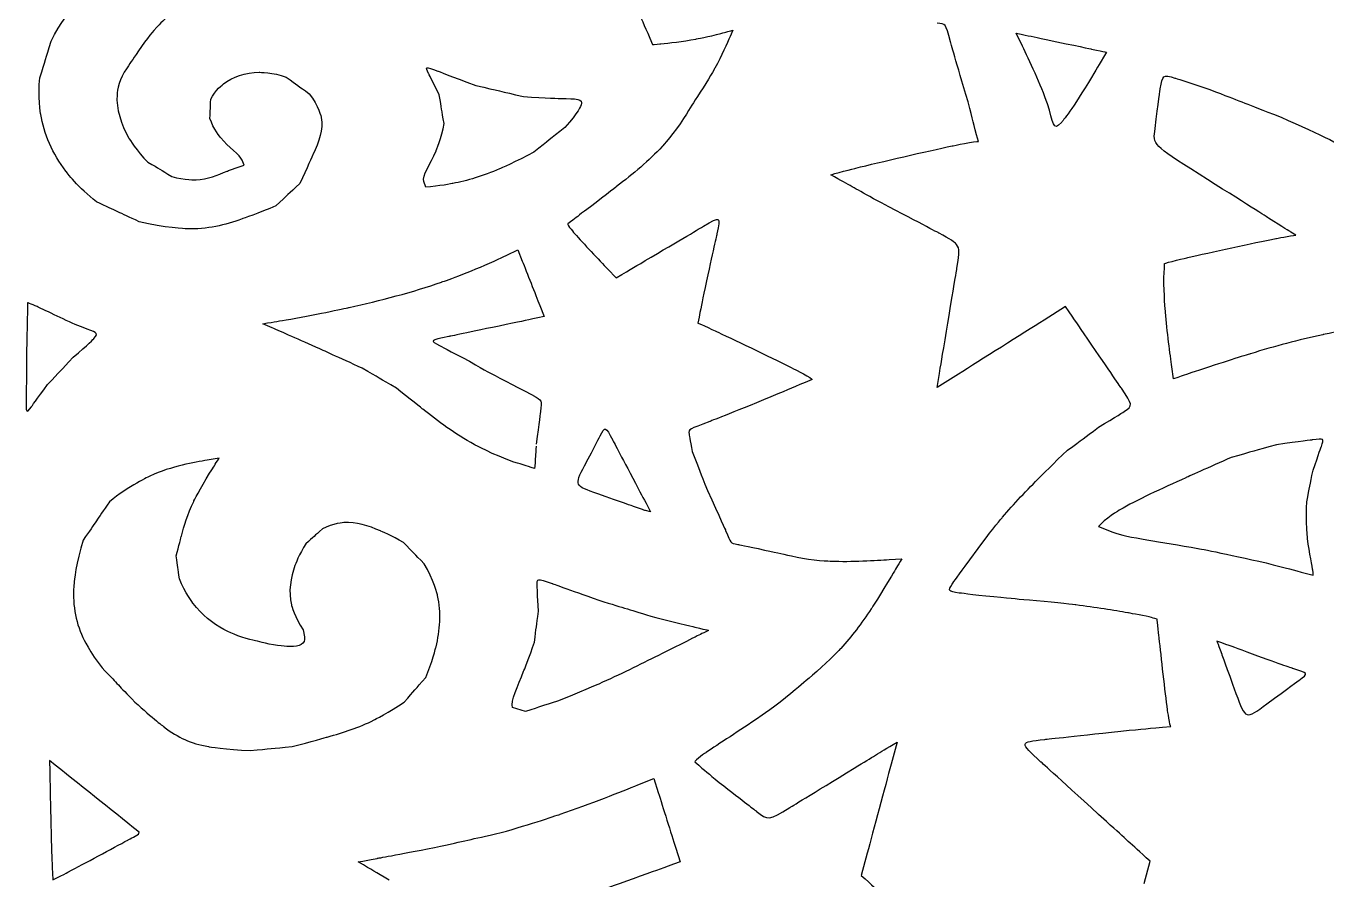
# Model space of a CAD drawing. Extents: x -124 to 557, y -142 to 357.
# Drawn here: x 91.1 to 257.3, y 104.3 to 213.5 of the extents above; entities that cross this region are included whole.
import ezdxf

# ---------------------------------------------------------------- set-up
doc = ezdxf.new("R2010")
doc.units = 0
doc.layers.add('layer_1', color=7, linetype='CONTINUOUS')

msp = doc.modelspace()

# ---------------------------------------------------------------- linework, layer by layer
at = {"layer": 'layer_1', "color": 1}
for p, q in [((181.504757, 212.910895), (181.149362, 212.099286)), ((218.534924, 210.872895), (217.72228, 212.549493)), ((229.303137, 210.111296), (229.303137, 210.111296)), ((221.734719, 203.508284), (221.734719, 203.508284)), ((119.033191, 195.658324), (118.778851, 196.318335)), ((142.252295, 192.864851), (141.997956, 193.576045)), ((253.486099, 186.737225), (252.849014, 187.104157)), ((154.036308, 184.839057), (154.594741, 183.416669)), ((165.527297, 182.377576), (166.592733, 181.261745)), ((156.829781, 177.728144), (157.388864, 176.305884)), ((224.055956, 177.591452), (221.316897, 175.866784)), ((98.433255, 174.897359), (98.433282, 174.897359)), ((122.595111, 174.883625), (121.427063, 175.391534)), ((237.836181, 168.359264), (237.633015, 169.883101)), ((210.361341, 168.969136), (207.622282, 167.244595)), ((115.831967, 158.211297), (114.308001, 157.956957)), ((170.991231, 151.354201), (170.33057, 151.506184)), ((228.262221, 149.463688), (230.091032, 148.752622)), ((211.220498, 144.419892), (213.452425, 147.463172)), ((201.48832, 145.250326), (203.11141, 145.351776)), ((126.600052, 136.268677), (126.752163, 135.354327)), ((178.388237, 136.195346), (178.388237, 136.195346)), ((243.401089, 134.83359), (243.401089, 134.83359)), ((155.02323, 125.833592), (153.347281, 126.34162)), ((202.502701, 121.919013), (201.741487, 119.078505)), ((169.379678, 116.446958), (171.411425, 117.25973)), ((171.411425, 117.25973), (171.411425, 117.25973)), ((171.411425, 117.25973), (171.969858, 115.481553)), ((105.517889, 110.121999), (105.610403, 110.399146)), ((174.204889, 108.370768), (174.763972, 106.593232)), ((133.621692, 106.593232), (133.621692, 106.593232)), ((198.698216, 107.717267), (197.937652, 104.876759)), ((234.095606, 103.843296), (234.85617, 106.683796))]:
    msp.add_line(p, q, dxfattribs=at)
for points in [[(112.125572, 216.331436), (110.195275, 215.569838), (108.874593, 214.452313), (107.705895, 213.131512)], [(94.347502, 211.506087), (95.465027, 213.944284), (97.090443, 215.671416), (97.090443, 215.671416)], [(169.12901, 215.954304), (170.193796, 213.519605), (170.193796, 213.519605), (171.25936, 211.084905)], [(107.705895, 213.131512), (107.705895, 213.131512), (106.537975, 211.810831), (105.522037, 210.286984)], [(179.982989, 212.505086), (180.743552, 212.707986), (180.743552, 212.707986), (181.504757, 212.910895)], [(209.346822, 211.421347), (208.636791, 213.907101), (208.738251, 213.704192), (207.622282, 213.805651)], [(92.925115, 206.83285), (93.636308, 209.169469), (93.636308, 209.169469), (94.347502, 211.506087)], [(171.25936, 211.084905), (171.36081, 211.084905), (172.324136, 211.186355), (172.324136, 211.186355)], [(172.324136, 211.186355), (173.28825, 211.287805), (175.113599, 211.490705), (176.787085, 211.794927)], [(176.787085, 211.794927), (176.787085, 211.794927), (178.461358, 212.099286), (179.982989, 212.505086)], [(181.149362, 212.099286), (180.794607, 211.287805), (180.084448, 209.664587), (179.221784, 208.091901)], [(211.57875, 203.763145), (210.056982, 208.936253), (209.346822, 211.421347), (209.346822, 211.421347)], [(217.72228, 212.549493), (219.65244, 212.143043), (219.65244, 212.143043), (221.582865, 211.736584)], [(221.582865, 211.736584), (225.442543, 210.923812), (227.372968, 210.517362), (227.372968, 210.517362)], [(105.522037, 210.286984), (104.607678, 208.915129), (104.607678, 208.915129), (103.693327, 207.543915)], [(221.734719, 203.508284), (220.972599, 205.844774), (219.347696, 209.196809), (218.534924, 210.872895)], [(229.303137, 210.111296), (228.135217, 208.180871), (228.135217, 208.180871), (226.966518, 206.250574)], [(227.372968, 210.517362), (229.303137, 210.111296), (229.303137, 210.111296), (229.303137, 210.111296)], [(142.607443, 207.391154), (142.150717, 208.305514), (142.150717, 208.305514), (143.776142, 207.696026)], [(179.221784, 208.091901), (179.221784, 208.091901), (178.359908, 206.519728), (177.345389, 204.998738)], [(93.02683, 202.160262), (93.02683, 202.160262), (92.620371, 204.598468), (92.925115, 206.83285)], [(103.693327, 207.543915), (102.880546, 206.325462), (102.778968, 204.648864), (102.778968, 204.648864)], [(116.3917, 206.070482), (117.509216, 206.934437), (119.236347, 207.543915), (120.96335, 207.543915)], [(120.96335, 207.543915), (120.96335, 207.543915), (122.690482, 207.543915), (124.416844, 206.934437)], [(124.416844, 206.934437), (125.889627, 205.867317), (125.889627, 205.867317), (127.363069, 204.800975)], [(143.979298, 204.648864), (143.065076, 206.476932), (142.607443, 207.391154), (142.607443, 207.391154)], [(143.776142, 207.696026), (143.776142, 207.696026), (145.401695, 207.08642), (148.651886, 205.867967)], [(226.966518, 206.250574), (224.629771, 202.390768), (223.512384, 201.120619), (223.512384, 201.120619)], [(236.160223, 205.438709), (236.413912, 207.165456), (236.5155, 207.267162), (238.039466, 206.809786)], [(238.039466, 206.809786), (238.039466, 206.809786), (239.563441, 206.35294), (242.508897, 205.336993)], [(102.778968, 204.648864), (102.67739, 202.972915), (103.287006, 200.839453), (104.302806, 199.112459)], [(114.766275, 204.090431), (115.274184, 205.207297), (116.3917, 206.070482), (116.3917, 206.070482)], [(127.363069, 204.800975), (128.582172, 203.277787), (128.886916, 201.753812), (128.886916, 201.753812)], [(144.588914, 200.991573), (144.28417, 202.820282), (144.28417, 202.820282), (143.979298, 204.648864)], [(148.651886, 205.867967), (151.699698, 205.156901), (151.699698, 205.156901), (154.747511, 204.445707)], [(154.747511, 204.445707), (157.59203, 204.242542), (159.522327, 204.191368), (159.522327, 204.191368)], [(177.345389, 204.998738), (176.279825, 203.324593), (176.279825, 203.324593), (175.215049, 201.651108)], [(235.499562, 200.359021), (235.906012, 203.711449), (236.160223, 205.438709), (236.160223, 205.438709)], [(242.508897, 205.336993), (246.57251, 203.76211), (246.57251, 203.76211), (250.636132, 202.187474)], [(114.664697, 201.652234), (114.715055, 202.871337), (114.715055, 202.871337), (114.766275, 204.090431)], [(159.522327, 204.191368), (161.452624, 204.141009), (162.467911, 204.242551), (162.111985, 203.328192)], [(162.111985, 203.328192), (162.111985, 203.328192), (161.756717, 202.413832), (160.030355, 200.483535)], [(212.89749, 198.690846), (212.238505, 201.226995), (212.238505, 201.226995), (211.57875, 203.763145)], [(223.512384, 201.120619), (222.394868, 199.850855), (222.496574, 201.171528), (221.734719, 203.508284)], [(96.226616, 194.896726), (94.550668, 197.081225), (93.433152, 199.721937), (93.02683, 202.160262)], [(116.035783, 199.162854), (116.035783, 199.162854), (115.071019, 200.331553), (114.664697, 201.652234)], [(128.886916, 201.753812), (129.191788, 200.229974), (128.582172, 198.706137), (127.819924, 196.978996)], [(175.215049, 201.651108), (174.099081, 199.82498), (172.475991, 198.049395), (172.475991, 198.049395)], [(250.636132, 202.187474), (255.816757, 200.054149), (259.931681, 197.869513), (259.931681, 197.869513)], [(143.572976, 197.486255), (143.572976, 197.486255), (144.28417, 199.162854), (144.588914, 200.991573)], [(160.030355, 200.483535), (158.048884, 198.908515), (158.048884, 198.908515), (156.068192, 197.334273)], [(241.114875, 194.5294), (235.194818, 198.275972), (235.194818, 198.275972), (235.499562, 200.359021)], [(104.302806, 199.112459), (104.302806, 199.112459), (105.318743, 197.385318), (106.74114, 196.065287)], [(118.778851, 196.318335), (118.525153, 196.978996), (117.001316, 197.994934), (116.035783, 199.162854)], [(172.475991, 198.049395), (170.8529, 196.27445), (168.723201, 194.550432), (166.643128, 192.927341)], [(197.225021, 195.292033), (200.318834, 196.053238), (206.405001, 197.473556), (209.549722, 198.132541)], [(209.549722, 198.132541), (209.549722, 198.132541), (212.694581, 198.792296), (212.89749, 198.690846)], [(127.819924, 196.978996), (127.819924, 196.978996), (127.058325, 195.251865), (126.143975, 193.322355)], [(141.997956, 193.576045), (141.744266, 194.28711), (142.861782, 195.810298), (143.572976, 197.486255)], [(156.068192, 197.334273), (153.833151, 196.11582), (151.699698, 195.20147), (151.699698, 195.20147)], [(100.137606, 190.985737), (97.903224, 192.71274), (96.226616, 194.896726), (96.226616, 194.896726)], [(106.74114, 196.065287), (108.264978, 195.151065), (108.264978, 195.151065), (109.788953, 194.236706)], [(112.886383, 193.77921), (114.359825, 193.83021), (115.680634, 194.439221), (116.848555, 194.895948)], [(116.848555, 194.895948), (116.848555, 194.895948), (118.017253, 195.353452), (119.033191, 195.658324)], [(151.699698, 195.20147), (149.566245, 194.28711), (147.535148, 193.677623), (145.706429, 193.321705)], [(194.029117, 194.430147), (194.130567, 194.531607), (197.225021, 195.292033), (197.225021, 195.292033)], [(249.994772, 188.910068), (249.994772, 188.910068), (247.034812, 190.783734), (241.114875, 194.5294)], [(109.788953, 194.236706), (111.413728, 193.728677), (112.886383, 193.77921), (112.886383, 193.77921)], [(126.143975, 193.322355), (124.62, 191.900087), (124.62, 191.900087), (123.096163, 190.477699)], [(145.706429, 193.321705), (145.706429, 193.321705), (143.87772, 192.966429), (142.252295, 192.864851)], [(166.643128, 192.927341), (166.643128, 192.927341), (164.563833, 191.304251), (162.535584, 189.782483)], [(199.507225, 191.386748), (196.768167, 192.908388), (196.768167, 192.908388), (194.029117, 194.430147)], [(207.876237, 186.974204), (207.876237, 186.974204), (205.086133, 188.445439), (199.507225, 191.386748)], [(105.623624, 188.445824), (102.880546, 189.71546), (102.880546, 189.71546), (100.137606, 190.985737)], [(123.096163, 190.477699), (120.96335, 189.563477), (118.778851, 188.8011), (118.778851, 188.8011)], [(162.535584, 189.782483), (161.470158, 188.971002), (161.470158, 188.971002), (160.405244, 188.159393)], [(111.616884, 187.531602), (111.616884, 187.531602), (108.873815, 187.63318), (105.623624, 188.445824)], [(118.778851, 188.8011), (116.594865, 188.039502), (114.359825, 187.430015), (111.616884, 187.531602)], [(160.405244, 188.159393), (160.303794, 188.057943), (161.318303, 186.890929), (161.318303, 186.890929)], [(171.05645, 183.899344), (175.519399, 186.536174), (177.751198, 187.855033), (177.751198, 187.855033)], [(177.751198, 187.855033), (179.982989, 189.173774), (179.982989, 189.173774), (179.475739, 186.890929)], [(252.849014, 187.104157), (252.633671, 187.240464), (251.979749, 187.654166), (249.994772, 188.910068)], [(161.318303, 186.890929), (162.332684, 185.724693), (164.462383, 183.493544), (165.527297, 182.377576)], [(179.475739, 186.890929), (179.475739, 186.890929), (178.968608, 184.608725), (177.954098, 180.044335)], [(210.158432, 182.46021), (210.665691, 185.503481), (210.665691, 185.503481), (207.876237, 186.974204)], [(239.665019, 183.851109), (242.50941, 184.511771), (248.096356, 185.730352), (250.941004, 186.288656)], [(250.941004, 186.288656), (250.941004, 186.288656), (252.798354, 186.654041), (253.486099, 186.737225)], [(150.988495, 183.416669), (152.512461, 184.127863), (152.512461, 184.127863), (154.036308, 184.839057)], [(144.284161, 180.724783), (144.284161, 180.724783), (147.941461, 181.99506), (150.988495, 183.416669)], [(154.594741, 183.416669), (155.153824, 181.99441), (156.271339, 179.150541), (156.829781, 177.728144)], [(166.592733, 181.261745), (168.82466, 182.580485), (168.82466, 182.580485), (171.05645, 183.899344)], [(236.617078, 181.159223), (236.668352, 182.12385), (236.668352, 182.12385), (236.718784, 183.089511)], [(236.718784, 183.089511), (236.820243, 183.191089), (239.665019, 183.851109), (239.665019, 183.851109)], [(208.636791, 173.330634), (209.651182, 179.417442), (210.158432, 182.46021), (210.158432, 182.46021)], [(132.448965, 177.473805), (136.360604, 178.33776), (140.626742, 179.455275), (144.284161, 180.724783)], [(177.954098, 180.044335), (177.497244, 177.761481), (177.497244, 177.761481), (177.041039, 175.479287)], [(236.820243, 176.892308), (236.820243, 176.892308), (236.617078, 179.330505), (236.617078, 181.159223)], [(91.347375, 178.071627), (91.296192, 175.684613), (91.296192, 175.684613), (91.245797, 173.297461)], [(92.769634, 177.487667), (92.769634, 177.487667), (91.398558, 178.12281), (91.347375, 178.071627)], [(98.433282, 174.897359), (96.833384, 175.532502), (94.140848, 176.852533), (92.769634, 177.487667)], [(124.982913, 176.00115), (128.537976, 176.610628), (132.448965, 177.473805), (132.448965, 177.473805)], [(157.388864, 176.305884), (154.950667, 175.797984), (154.950667, 175.797984), (152.512461, 175.289947)], [(226.896455, 173.432084), (225.476137, 175.511379), (225.476137, 175.511379), (224.055956, 177.591452)], [(237.633015, 169.883101), (237.429722, 171.407076), (237.023528, 174.454111), (236.820243, 176.892308)], [(99.829987, 173.525632), (100.541181, 174.313399), (100.033152, 174.262354), (98.433255, 174.897359)], [(121.427063, 175.391534), (123.204599, 175.696406), (123.204599, 175.696406), (124.982913, 176.00115)], [(128.689958, 172.191739), (126.09965, 173.360437), (123.76381, 174.375597), (122.595111, 174.883625)], [(152.512461, 175.289947), (147.636717, 174.274009), (145.19852, 173.766109), (145.19852, 173.766109)], [(177.041039, 175.479287), (177.142489, 175.479287), (179.627593, 174.312273), (179.627593, 174.312273)], [(221.316897, 175.866784), (218.577848, 174.142243), (213.10039, 170.693813), (210.361341, 168.969136)], [(263.43622, 175.165304), (260.083791, 174.657404), (256.934272, 173.996606), (256.934272, 173.996606)], [(91.245797, 173.297461), (91.195438, 168.573828), (91.169709, 166.211554), (91.169709, 166.211554)], [(97.188633, 171.113604), (99.118793, 172.738379), (99.829987, 173.525632), (99.829987, 173.525632)], [(145.19852, 173.766109), (142.760195, 173.258072), (142.760195, 173.258072), (144.029822, 172.597411)], [(179.627593, 174.312273), (182.113338, 173.146037), (186.982087, 170.813438), (189.365741, 169.59602)], [(207.622282, 167.244595), (208.129541, 170.287226), (208.129541, 170.287226), (208.636791, 173.330634)], [(231.181381, 167.143145), (231.181381, 167.143145), (229.736186, 169.273495), (226.896455, 173.432084)], [(256.934272, 173.996606), (253.78501, 173.336595), (250.839425, 172.524464), (247.690035, 171.559059)], [(134.125573, 169.703009), (131.280916, 171.023819), (128.689958, 172.191739), (128.689958, 172.191739)], [(144.029822, 172.597411), (144.029822, 172.597411), (145.300098, 171.9374), (147.839233, 170.617368)], [(247.690035, 171.559059), (247.690035, 171.559059), (244.540635, 170.594432), (241.188728, 169.476917)], [(93.887122, 167.608945), (95.537553, 169.360945), (95.537553, 169.360945), (97.188633, 171.113604)], [(138.494057, 167.163225), (136.309421, 168.432861), (136.309421, 168.432861), (134.125573, 169.703009)], [(147.839233, 170.617368), (150.175851, 169.245504), (150.175851, 169.245504), (152.502746, 168.04377)], [(189.365741, 169.59602), (189.365741, 169.59602), (191.750164, 168.378739), (191.648714, 168.277289)], [(152.502746, 168.04377), (154.830429, 166.841899), (155.981108, 166.228145), (155.981108, 166.228145)], [(191.648714, 168.277289), (189.011114, 167.16132), (189.011114, 167.16132), (186.373515, 166.045489)], [(241.188728, 169.476917), (239.512908, 168.917568), (239.512908, 168.917568), (237.836181, 168.359264)], [(91.169709, 166.211554), (91.144163, 163.850067), (91.144163, 163.850067), (91.829729, 164.789295)], [(91.829729, 164.789295), (91.829729, 164.789295), (92.515268, 165.729181), (93.887122, 167.608945)], [(141.896368, 164.470689), (141.896368, 164.470689), (140.017254, 165.944131), (138.494057, 167.163225)], [(155.981108, 166.228145), (157.131797, 165.61451), (157.106919, 165.589633), (156.918916, 164.180457)], [(231.584984, 164.200546), (232.676066, 164.910577), (232.626439, 165.012796), (231.181381, 167.143145)], [(186.373515, 166.045489), (181.200407, 163.915012), (178.562808, 162.900631), (178.562808, 162.900631)], [(148.449361, 159.950862), (146.011164, 161.271543), (143.776132, 162.997896), (141.896368, 164.470689)], [(156.918916, 164.180457), (156.918916, 164.180457), (156.731692, 162.771932), (156.381213, 159.980537)], [(178.562808, 162.900631), (175.925208, 161.886121), (175.823749, 161.987571), (175.925208, 161.277412)], [(228.262093, 162.171518), (230.494021, 163.490387), (231.584984, 164.200546), (231.584984, 164.200546)], [(164.539817, 161.055165), (165.200487, 162.325442), (165.200487, 162.325442), (166.165242, 160.496861)], [(175.925208, 161.277412), (175.925208, 161.277412), (176.026658, 160.567381), (176.331008, 159.046263)], [(224.305763, 159.22956), (226.284249, 160.700283), (226.284249, 160.700283), (228.262093, 162.171518)], [(153.528408, 157.71583), (150.887695, 158.630181), (148.449361, 159.950862), (148.449361, 159.950862)], [(156.350906, 159.736563), (156.334334, 159.214791), (156.29835, 158.74835), (156.271339, 158.375841)], [(162.559125, 157.246533), (163.879806, 159.785667), (164.539817, 161.055165), (164.539817, 161.055165)], [(166.165242, 160.496861), (166.165242, 160.496861), (167.130775, 158.668151), (169.061072, 155.011501)], [(251.017869, 159.927029), (248.122809, 159.114376), (248.122809, 159.114376), (245.226988, 158.301732)], [(255.588741, 160.536635), (255.588741, 160.536635), (254.064904, 160.333479), (251.017869, 159.927029)], [(256.757312, 159.723863), (257.112451, 160.739929), (257.112451, 160.739929), (255.588741, 160.536635)], [(255.690448, 156.676829), (256.401513, 158.707925), (256.757312, 159.723863), (256.757312, 159.723863)], [(114.308001, 157.956957), (112.784154, 157.703387), (109.736992, 157.195359), (106.994051, 155.925082)], [(114.612873, 156.281), (115.222351, 157.245892), (115.222351, 157.245892), (115.831967, 158.211297)], [(156.271339, 158.375841), (156.271339, 158.375841), (156.169761, 157.005278), (156.169761, 156.903049)], [(176.331008, 159.046263), (177.294344, 156.560518), (177.294344, 156.560518), (178.258449, 154.075414)], [(220.857195, 155.882579), (220.857195, 155.882579), (222.581864, 157.60712), (224.305763, 159.22956)], [(245.226988, 158.301732), (242.484825, 157.083279), (239.436875, 155.711167), (239.436875, 155.711167)], [(112.580998, 152.674104), (112.580998, 152.674104), (113.393642, 154.35084), (114.612873, 156.281)], [(156.169761, 156.903049), (154.84908, 157.309371), (154.84908, 157.309371), (153.528408, 157.71583)], [(164.268896, 153.639637), (161.238315, 154.706757), (161.238315, 154.706757), (162.559125, 157.246533)], [(254.877548, 152.613078), (255.283998, 154.645082), (255.283998, 154.645082), (255.690448, 156.676829)], [(106.994051, 155.925082), (106.994051, 155.925082), (104.250982, 154.655575), (101.812785, 152.6237)], [(169.061072, 155.011501), (170.025826, 153.182792), (170.025826, 153.182792), (170.991231, 151.354201)], [(215.987796, 150.657776), (217.408115, 152.331921), (219.132655, 154.158039), (220.857195, 155.882579)], [(239.436875, 155.711167), (236.3892, 154.340082), (233.036515, 152.816107), (231.004769, 151.597141)], [(168.815019, 152.039749), (168.815019, 152.039749), (167.300118, 152.573304), (164.268896, 153.639637)], [(178.258449, 154.075414), (179.881539, 150.626984), (180.591698, 148.952711), (180.591698, 148.952711)], [(101.812785, 152.6237), (100.136186, 150.185502), (100.136186, 150.185502), (98.460229, 147.747305)], [(111.005977, 148.255856), (111.361895, 149.576665), (111.768217, 150.998284), (112.580998, 152.674104)], [(170.33057, 151.506184), (170.33057, 151.506184), (170.33057, 151.506184), (168.815019, 152.039749)], [(231.004769, 151.597141), (231.004769, 151.597141), (228.972893, 150.37791), (228.262221, 149.463688)], [(254.928822, 148.651044), (254.928822, 148.651044), (254.775924, 150.581203), (254.877548, 152.613078)], [(131.831722, 149.982346), (131.831722, 149.982346), (130.359058, 149.880768), (129.038249, 149.170215)], [(136.453905, 148.915876), (134.92993, 149.576665), (133.305155, 150.083924), (131.831722, 149.982346)], [(213.452425, 147.463172), (214.567606, 148.98429), (215.987796, 150.657776), (215.987796, 150.657776)], [(110.345957, 145.71608), (110.650701, 146.935184), (111.005977, 148.255856), (111.005977, 148.255856)], [(129.038249, 149.170215), (127.971256, 148.20481), (127.971256, 148.20481), (126.904795, 147.240055)], [(139.40013, 147.443212), (137.977743, 148.255856), (136.453905, 148.915876), (136.453905, 148.915876)], [(180.591698, 148.952711), (181.301857, 147.279216), (181.098957, 147.380666), (182.163743, 147.177766)], [(230.091032, 148.752622), (231.918972, 148.041428), (236.287585, 147.533391), (240.960823, 146.669692)], [(255.639878, 144.028852), (255.487127, 144.892806), (255.080667, 146.720747), (254.928822, 148.651044)], [(98.460229, 147.747305), (97.546657, 144.903308), (97.292308, 142.31235), (97.292308, 142.31235)], [(126.904795, 147.240055), (126.092142, 146.020824), (125.533059, 144.496987), (125.533059, 144.496987)], [(142.041493, 144.700143), (140.720812, 146.071357), (140.720812, 146.071357), (139.40013, 147.443212)], [(182.163743, 147.177766), (182.163743, 147.177766), (183.229306, 146.974866), (185.561906, 146.467607)], [(185.561906, 146.467607), (187.6412, 146.010752), (187.6412, 146.010752), (189.721145, 145.554676)], [(240.960823, 146.669692), (240.960823, 146.669692), (245.63341, 145.806387), (250.610733, 144.587806)], [(110.752279, 142.769855), (110.549123, 144.242638), (110.549123, 144.242638), (110.345957, 145.71608)], [(143.768624, 140.636521), (143.768624, 140.636521), (143.260587, 142.769855), (142.041493, 144.700143)], [(189.721145, 145.554676), (191.547264, 145.148876), (194.083413, 145.047426), (194.083413, 145.047426)], [(194.083413, 145.047426), (196.619562, 144.945976), (199.865102, 145.148876), (201.48832, 145.250326)], [(203.11141, 145.351776), (202.451647, 144.235817), (202.451647, 144.235817), (201.79267, 143.119977)], [(125.533059, 144.496987), (124.974627, 142.97314), (124.669755, 141.14443), (125.076205, 139.467831)], [(201.79267, 143.119977), (200.473802, 140.888049), (199.205338, 138.960609), (199.205338, 138.960609)], [(209.547003, 142.086514), (209.547003, 142.086514), (210.104667, 142.898123), (211.220498, 144.419892)], [(250.610733, 144.587806), (253.150517, 143.927145), (253.150517, 143.927145), (255.69042, 143.267262)], [(255.69042, 143.267262), (255.791742, 143.165547), (255.639878, 144.028852), (255.639878, 144.028852)], [(97.292308, 142.31235), (97.038619, 139.722171), (97.444291, 137.386202), (98.409055, 135.303144)], [(112.529815, 139.620583), (112.529815, 139.620583), (111.463473, 141.042843), (110.752279, 142.769855)], [(156.496022, 141.833466), (156.44548, 142.900586), (156.44548, 142.900586), (158.426319, 142.189393)], [(156.648783, 138.633671), (156.547205, 140.767133), (156.496022, 141.833466), (156.496022, 141.833466)], [(158.426319, 142.189393), (158.426319, 142.189393), (160.407661, 141.478199), (164.369046, 140.05593)], [(210.460062, 140.970683), (208.988698, 141.173583), (208.988698, 141.275033), (209.547003, 142.086514)], [(116.441454, 136.319082), (115.019195, 137.081458), (113.596935, 138.198196), (112.529815, 139.620583)], [(143.565331, 134.08405), (144.073368, 136.167099), (144.276524, 138.503068), (143.768624, 140.636521)], [(164.369046, 140.05593), (168.026474, 138.938414), (168.026474, 138.938414), (171.683774, 137.820899)], [(214.871965, 140.463424), (211.930657, 140.767774), (210.460062, 140.970683), (210.460062, 140.970683)], [(220.350073, 139.956165), (217.611015, 140.209469), (217.611015, 140.209469), (214.871965, 140.463424)], [(225.371318, 139.448915), (225.371318, 139.448915), (222.885445, 139.753265), (220.350073, 139.956165)], [(125.076205, 139.467831), (125.076205, 139.467831), (125.482527, 137.791874), (126.600052, 136.268677)], [(156.140745, 134.671508), (156.394444, 136.6522), (156.394444, 136.6522), (156.648783, 138.633671)], [(199.205338, 138.960609), (197.937652, 137.033169), (196.721022, 135.410729), (195.300703, 133.88896)], [(232.015661, 138.434525), (230.291121, 138.738884), (227.856421, 139.144556), (225.371318, 139.448915)], [(234.75471, 137.927275), (233.740201, 138.130175), (232.015661, 138.434525), (232.015661, 138.434525)], [(119.286101, 135.151161), (117.863842, 135.557483), (116.441454, 136.319082), (116.441454, 136.319082)], [(171.683774, 137.820899), (175.03568, 137.008118), (176.711629, 136.601796), (176.711629, 136.601796)], [(176.711629, 136.601796), (178.388237, 136.195346), (178.388237, 136.195346), (178.388237, 136.195346)], [(235.769229, 137.622916), (235.26197, 137.77477), (235.26197, 137.77477), (234.75471, 137.927275)], [(236.023174, 135.188216), (236.023174, 135.188216), (235.769229, 137.521466), (235.769229, 137.622916)], [(98.409055, 135.303144), (98.409055, 135.303144), (99.374588, 133.220864), (100.898426, 131.392155)], [(122.232336, 134.439967), (120.758894, 134.795244), (120.758894, 134.795244), (119.286101, 135.151161)], [(126.752163, 135.354327), (126.904795, 134.439967), (126.092142, 134.135224), (124.923444, 134.135224)], [(154.76889, 130.963675), (154.76889, 130.963675), (155.531267, 132.843567), (156.140745, 134.671508)], [(176.356362, 135.179536), (174.325127, 134.163599), (171.988518, 132.9949), (171.988518, 132.9949)], [(178.388237, 136.195346), (177.372299, 135.687445), (177.372299, 135.687445), (176.356362, 135.179536)], [(237.087319, 126.058778), (236.78296, 128.290577), (236.276351, 132.854967), (236.023174, 135.188216)], [(243.401089, 134.83359), (243.401089, 134.83359), (243.401089, 134.83359), (244.010577, 133.156991)], [(247.261683, 133.411468), (245.331258, 134.122524), (245.331258, 134.122524), (243.401089, 134.83359)], [(124.923444, 134.135224), (124.923444, 134.135224), (123.755533, 134.135224), (122.232336, 134.439967)], [(142.244659, 130.173061), (143.057431, 132.00177), (143.565331, 134.08405), (143.565331, 134.08405)], [(171.988518, 132.9949), (169.651899, 131.826852), (167.011187, 130.506949), (164.369824, 129.338259)], [(195.300703, 133.88896), (195.300703, 133.88896), (193.880513, 132.36732), (192.257295, 130.947002)], [(244.010577, 133.156991), (244.010577, 133.156991), (244.620192, 131.481043), (245.839295, 128.129264)], [(253.102704, 131.32906), (253.102704, 131.32906), (251.121361, 131.989721), (247.261683, 133.411468)], [(100.898426, 131.392155), (102.77754, 129.410812), (102.77754, 129.410812), (104.657432, 127.43012)], [(253.864302, 129.805085), (255.184983, 130.770618), (255.083533, 130.66904), (253.102704, 131.32906)], [(139.501718, 127.023661), (140.872794, 128.59804), (140.872794, 128.59804), (142.244659, 130.173061)], [(153.347281, 126.34162), (153.093711, 127.154401), (154.007292, 129.084561), (154.76889, 130.963675)], [(192.257295, 130.947002), (190.58315, 129.526812), (190.58315, 129.526812), (188.909664, 128.106493)], [(249.801458, 126.808455), (252.543621, 128.840202), (253.864302, 129.805085), (253.864302, 129.805085)], [(164.369824, 129.338259), (164.369824, 129.338259), (161.728342, 128.170211), (159.08698, 127.154401)], [(188.909664, 128.106493), (187.184996, 126.686312), (184.851747, 125.063222), (184.851747, 125.063222)], [(245.839295, 128.129264), (247.058389, 124.776708), (247.058389, 124.776708), (249.801458, 126.808455)], [(104.657432, 127.43012), (106.891823, 125.297308), (108.770937, 123.875048), (108.770937, 123.875048)], [(135.641124, 124.738225), (135.641124, 124.738225), (137.571421, 125.703758), (139.501718, 127.023661)], [(159.08698, 127.154401), (157.055105, 126.493603), (157.055105, 126.493603), (155.02323, 125.833592)], [(129.647864, 122.554367), (131.781318, 123.163854), (133.710836, 123.77347), (135.641124, 124.738225)], [(184.851747, 125.063222), (182.518497, 123.440004), (179.577189, 121.614654), (178.105953, 120.600273)], [(237.493119, 123.9283), (237.391669, 123.82685), (237.087319, 126.058778), (237.087319, 126.058778)], [(108.770937, 123.875048), (110.650701, 122.452789), (112.174548, 121.741595), (114.460112, 121.335273)], [(221.364454, 122.254815), (221.364454, 122.254815), (224.610113, 122.61021), (231.102602, 123.319719)], [(231.102602, 123.319719), (234.297856, 123.62395), (234.297856, 123.62395), (237.493119, 123.9283)], [(114.460112, 121.335273), (114.460112, 121.335273), (116.746326, 120.928814), (119.793361, 120.827236)], [(119.793361, 120.827236), (122.485247, 121.080934), (122.485247, 121.080934), (125.177792, 121.335273)], [(125.177792, 121.335273), (127.514402, 121.944761), (129.647864, 122.554367), (129.647864, 122.554367)], [(197.024593, 118.571246), (199.763643, 120.244869), (199.763643, 120.244869), (202.502701, 121.919013)], [(220.908378, 119.363902), (218.118146, 121.900051), (218.118146, 121.900051), (221.364454, 122.254815)], [(178.105953, 120.600273), (178.105953, 120.600273), (176.63523, 119.585764), (176.63523, 119.382864)], [(105.610403, 110.399146), (101.792834, 113.449028), (97.974358, 116.498131), (94.15678, 119.548023)], [(94.15678, 119.548023), (94.15678, 119.548023), (94.258367, 114.468335), (94.359945, 109.389425)], [(176.63523, 119.382864), (178.207403, 118.063996), (178.207403, 118.063996), (179.780089, 116.745256)], [(188.808214, 113.550002), (188.808214, 113.550002), (191.547264, 115.224265), (197.024593, 118.571246)], [(201.741487, 119.078505), (200.981061, 116.238006), (199.459293, 110.557767), (198.698216, 107.717267)], [(229.276612, 111.756104), (223.697704, 116.827752), (220.908378, 119.363902), (220.908378, 119.363902)], [(159.424246, 112.68873), (163.284703, 114.009539), (167.347803, 115.634305), (169.379678, 116.446958)], [(179.780089, 116.745256), (182.924297, 114.311206), (184.496342, 113.093925), (184.496342, 113.093925)], [(171.969858, 115.481553), (172.528941, 113.704017), (173.646456, 110.148945), (174.204889, 108.370768)], [(184.496342, 113.093925), (186.069156, 111.876507), (186.069156, 111.876507), (188.808214, 113.550002)], [(151.907002, 110.352111), (155.563652, 111.368048), (159.424246, 112.68873), (159.424246, 112.68873)], [(234.85617, 106.683796), (232.066706, 109.219945), (232.066706, 109.219945), (229.276612, 111.756104)], [(104.162616, 109.388775), (104.162616, 109.388775), (105.049251, 109.8683), (105.517889, 110.121999)], [(143.373958, 108.421814), (147.640096, 109.386706), (147.640096, 109.386706), (151.907002, 110.352111)], [(94.359945, 109.389425), (94.461524, 106.849641), (94.461524, 106.849641), (94.563102, 104.309737)], [(96.594977, 105.325675), (98.525274, 106.341613), (102.283502, 108.372838), (104.162616, 109.388775)], [(136.059239, 107.050087), (136.059239, 107.050087), (138.497436, 107.507592), (143.373958, 108.421814)], [(133.621692, 106.593232), (133.621692, 106.593232), (133.621692, 106.593232), (136.059239, 107.050087)], [(137.583855, 104.256614), (135.602384, 105.424534), (135.602384, 105.424534), (133.621692, 106.593232)], [(174.763972, 106.593232), (172.224197, 105.678873), (172.224197, 105.678873), (169.684422, 104.764523)], [(94.563102, 104.309737), (94.664689, 104.309737), (96.594977, 105.325675), (96.594977, 105.325675)], [(169.684422, 104.764523), (164.605512, 102.936582), (162.014554, 102.022223), (162.014554, 102.022223)], [(197.937652, 104.876759), (200.727106, 102.340609), (200.727106, 102.340609), (203.51721, 99.80446)]]:
    msp.add_open_spline(points, degree=3, dxfattribs=at)

doc.saveas('drawing.dxf')
